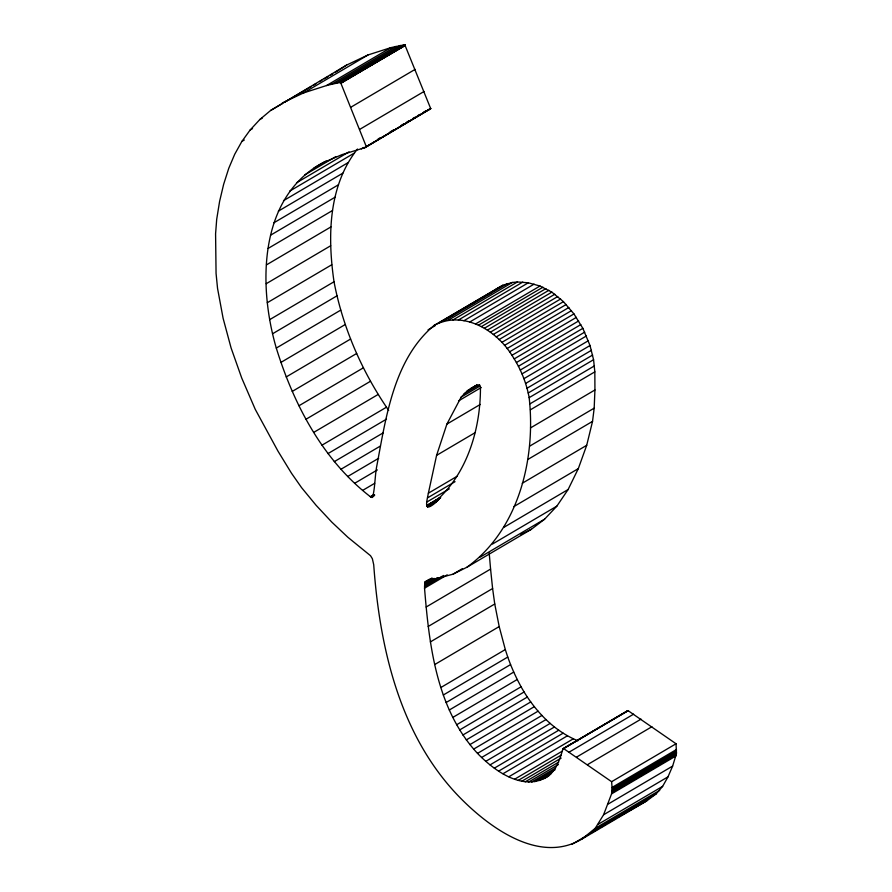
<?xml version="1.0" encoding="UTF-8"?>
<svg xmlns="http://www.w3.org/2000/svg" width="892" height="892" viewBox="0 0 892 892"><rect width="100%" height="100%" fill="white"/><g stroke="black" fill="none" stroke-linecap="round" stroke-linejoin="round"><path stroke-width="1.34" d="M436.054 502.218C423.377 513.29 426.476 502.698 428.372 493.209L436.589 455.366L446.903 424.09L461.164 397.107L467.33 390.819L477.053 384.809M549.595 775.204C524.831 793.021 495.027 771.547 477.51 753.383C436.612 709.218 429.186 645.618 424.536 588.185L424.86 582.755L425.763 581.417L452.98 574.203L466.984 567.201L531.409 529.257L544.599 519.189L556.864 506.132L568.104 489.53L578.306 468.635L586.702 445.309L592.544 421.37L594.183 408.157L594.931 389.971L594.83 371.864L593.57 359.71L590.013 345.527L582.844 328.334L573.946 313.917L563.443 301.652L551.858 292.152L540.006 286.02L528.309 282.797L517.438 281.972L512.331 282.463L502.832 285.25L434.07 325.457C393.394 359.498 385.868 418.381 376.491 467.553C374.863 477.376 375.041 487.556 372.644 497.234C372.131 497.747 371.262 497.29 370.738 496.989C322.993 460.305 293.803 404.611 276.297 348.07C257.81 284.894 258.39 194.467 326.204 160.984M388.678 410.387C362.052 371.808 342.818 327.866 334.021 281.76C327.509 237.127 328.066 185.982 357.491 149.042M582.253 838.87L595.243 828.289L603.572 814.786L611.566 793.869L612.157 788.84L611.622 781.704L563.621 748.589L628.146 710.701L676.047 743.761L676.448 753.539L672.635 766.083L667.996 776.843L662.644 786.343L656.267 793.78L646.678 800.938L582.253 838.87C539.983 864.437 490.321 828.155 461.131 798.786C400.017 737.249 379.747 648.473 373.715 564.714L372.365 558.726L370.526 555.716L347.835 537.24L331.813 522.132L316.125 505.329L301.552 487.623L291.494 473.228L277.947 451.084L255.257 409.35L241.721 378.018L231.073 347.902L223.1 318.266L217.548 288.384L216.065 273.387L215.585 233.782L216.7 219.287L219.61 201.336L223.647 184.298L228.776 168.265L234.741 154.205L241.888 141.415L250.15 129.987L259.862 119.506L270.599 110.485L346.709 65.027L368.106 54.925L390.941 47.611L404.79 44.734L430.646 108.478L427.77 110.374M466.984 567.201C518.809 529.592 535.969 458.822 529.157 397.654C526.414 382.557 520.449 368.073 511.941 355.317C496.576 330.151 462.725 309.747 434.07 325.457M563.566 748.566L562.975 748.823C559.552 760.229 555.56 773.442 543.629 778.716M627.399 710.879L628.146 710.701M494.48 290.457L498.494 287.514M430.089 505.731C466.07 478.547 480.766 430.278 480.442 386.816C478.424 382.947 473.351 387.418 470.865 388.343M335.024 72.542L346.709 65.027M313.995 168.03L323.818 162.389L342.049 154.617L364.973 147.626L430.635 108.445M270.599 110.485L282.53 103.45M284.916 102.045L311.163 86.591M313.549 85.186L315.935 83.781M319.514 81.674L321.9 80.269M324.287 78.864L327.866 76.757M330.252 75.352L332.638 73.947M282.285 102.959L303.681 92.868L368.106 54.925M259.862 119.506L262.248 118.101M250.15 129.987L252.536 128.582M303.681 92.868L326.517 85.554L390.941 47.611M326.517 85.554L331.579 84.316L396.003 46.384M331.579 84.316L335.961 83.346L400.385 45.403M335.961 83.346L339.796 82.555L404.41 44.6M339.863 82.543L404.678 44.678M340.12 82.566L404.845 44.767M340.421 82.7L405.013 44.912M340.554 82.811L405.135 45.046M241.888 141.415L244.274 140.011M340.677 82.945L405.247 45.202M405.28 45.258L340.911 83.313L366.233 146.455M405.358 45.436L340.789 83.09M350.679 107.33L415.103 69.386M359.587 129.451L424.001 91.508M304.886 174.832L335.905 156.568M296.534 182.782L349.028 151.863M361.316 148.897L363.702 147.492M378.018 139.063L380.405 137.658M389.949 132.038L393.528 129.92M400.686 125.705L404.266 123.598M406.652 122.193L409.038 120.788M412.617 118.681L415.003 117.276M417.389 115.871L419.775 114.466M423.354 112.359L425.74 110.954M289.599 191.178L354.024 153.246M363.345 148.317L430.669 108.545M364.973 147.626L430.691 108.757M283.522 200.655L347.947 162.712M278.337 211.148L342.762 173.204M273.989 222.732L338.414 184.8M270.566 235.198L334.991 197.255M268.079 248.455L332.504 210.512M266.507 264.857L330.932 226.914M266.262 283.689L330.687 245.746M267.299 302.723L331.724 264.779M269.596 319.693L334.021 281.76M272.539 333.786L336.964 295.843M276.297 348.07L340.722 310.126M280.846 362.453L345.271 324.51M286.176 376.959L350.601 339.027M292.242 391.421L356.666 353.477M438.407 323.194L502.832 285.25M298.987 405.737L363.412 367.794M428.037 329.873L435.196 325.658M448.319 317.92L451.898 315.813M466.215 307.383L468.601 305.978M472.18 303.871L474.566 302.466M482.918 297.549L485.304 296.144M487.69 294.739L491.269 292.632M443.045 321.499L507.47 283.556M447.907 320.406L512.331 282.463M453.013 319.916L517.438 281.972M458.354 320.027L522.779 282.084M463.896 320.741L528.309 282.797M469.683 322.057L534.096 284.124M306.067 419.207L370.492 381.263M475.581 323.952L540.006 286.02M478.525 325.145L542.949 287.202M481.479 326.561L545.904 288.618M484.456 328.211L548.881 290.279M313.761 432.375L378.186 394.431M487.433 330.085L551.858 292.152M490.399 332.181L554.813 294.237M493.332 334.467L557.756 296.534M496.197 336.942L560.622 298.998M499.018 339.596L563.443 301.652M322.012 445.164L386.437 407.22M501.772 342.428L566.197 304.495M504.448 345.427L568.873 307.484M327.988 453.593L386.448 419.162M507.035 348.571L571.46 310.639M509.522 351.861L573.946 313.917M511.941 355.317L576.366 317.374M334.288 461.655L383.203 432.854M514.238 358.885L578.652 320.942M467.33 390.819L476.874 385.199M516.401 362.542L580.815 324.599M464.096 393.751L479.606 384.619M461.164 397.107L480.253 385.868M340.856 469.326L380.226 446.134M458.555 400.887L481.223 387.529M518.419 366.277L582.844 328.334M520.292 370.057L584.717 332.125M347.657 476.529L378.676 458.265M521.998 373.893L586.423 335.95M446.903 424.09L480.309 404.422M523.916 378.676L588.341 340.733M354.682 483.274L377.349 469.928M525.589 383.471L590.013 345.527M527.027 388.243L591.452 350.3M362.721 490.355L374.651 483.33M528.22 392.982L592.645 355.038M529.157 397.654L593.57 359.71M436.589 455.366L474.767 432.876M370.381 496.721L373.96 494.614M370.559 496.866L374.138 494.759M370.738 496.989L374.317 494.882M370.927 497.1L374.506 494.993M371.105 497.201L374.685 495.093M371.295 497.279L373.681 495.874M530.015 403.831L594.429 365.887M371.473 497.346L373.86 495.941M530.405 409.796L594.83 371.864M530.517 427.915L594.931 389.971M428.372 493.209L456.994 476.35M427.614 497.836L455.054 481.68M427.067 501.895L449.334 488.827M426.677 505.53L439.801 497.669M426.71 505.731L439.801 497.847M426.766 505.875L440.715 497.636M439.901 498.193L426.855 506.076L438.875 499.174M426.989 506.255L439.009 499.342M427.123 506.422L437.961 500.2M529.759 446.1L594.183 408.157M427.279 506.567L438.117 500.312M427.435 506.667L437.136 501.114M427.647 506.756L437.192 501.137M528.12 459.302L592.544 421.37M522.277 483.252L586.702 445.309M513.881 506.578L578.306 468.635M503.679 527.462L568.104 489.53M425.317 581.785L429.342 579.309M425.083 582.119L431.984 578.127M424.993 582.32L429.766 579.51M424.915 582.532L432.074 578.317M424.86 582.755L432.018 578.54M424.625 584.015L434.17 578.395M492.451 544.064L556.864 506.132M424.503 585.342L437.626 577.615M424.469 586.735L443.558 575.496M424.536 588.185L447.204 574.838M480.175 557.132L544.599 519.189M452.98 574.203L462.524 568.583M426.153 607.017L490.578 569.085L489.195 552.94M428.182 626.474L492.607 588.53L490.578 569.085M430.323 641.939L494.748 603.995L492.607 588.53M434.783 664.518L499.197 626.574L494.748 603.995M440.893 687.498L505.307 649.554L499.197 626.574M443.324 695.002L507.749 657.069L505.307 649.554M446.134 702.528L510.558 664.585L507.749 657.069M449.3 710.01L513.725 672.077L510.558 664.585M452.813 717.424L517.237 679.492L513.725 672.077M456.659 724.739L521.073 686.795L517.237 679.492M459.67 729.935L524.083 691.991C536.928 712.786 554.935 731.507 577.938 740.773M462.881 734.997L527.306 697.065M466.304 739.903L530.718 701.959M469.883 744.619L534.308 706.676M473.63 749.124L538.054 711.18M477.51 753.383L541.935 715.44M481.602 757.498L546.027 719.554M485.783 761.344L550.197 723.401M490.031 764.901L554.456 726.969M494.335 768.168L558.76 730.225M498.673 771.112L563.097 733.179M503.021 773.732L567.446 735.8M508.875 776.754L573.3 738.821M563.019 748.734L627.79 710.578M562.975 748.823L628.046 710.645M514.673 779.195L562.395 751.086M518.252 780.389L561.202 755.089M569.185 752.101L633.61 714.158M521.775 781.269L561.146 758.088M525.221 781.838L558.626 762.169M528.532 782.094L558.359 764.533M531.732 782.039L555.593 767.99M534.821 781.671L555.103 769.718M576.622 757.074L641.047 719.13M539.381 780.511L551.312 773.487M587.482 764.667L651.907 726.724M611.622 781.704L676.047 743.761M612.079 787.435L676.504 749.503M612.157 788.84L676.571 750.897M612.135 790.189L676.56 752.246M612.035 791.483L676.448 753.539M611.834 792.709L676.259 754.777M611.566 793.869L675.98 755.937M608.21 804.027L672.635 766.083M603.572 814.786L667.996 776.843M598.22 824.275L662.644 786.343M595.243 828.289L659.667 790.345M591.842 831.723L656.267 793.78M571.75 844.434L588.452 834.6M590.838 833.195L599.19 828.278M601.576 826.873L605.155 824.766M607.541 823.361L609.927 821.956M612.313 820.551L615.893 818.443M618.279 817.039L646.678 800.938M520.906 534.509L531.409 529.257M521.073 686.795L524.083 691.991"/></g></svg>
